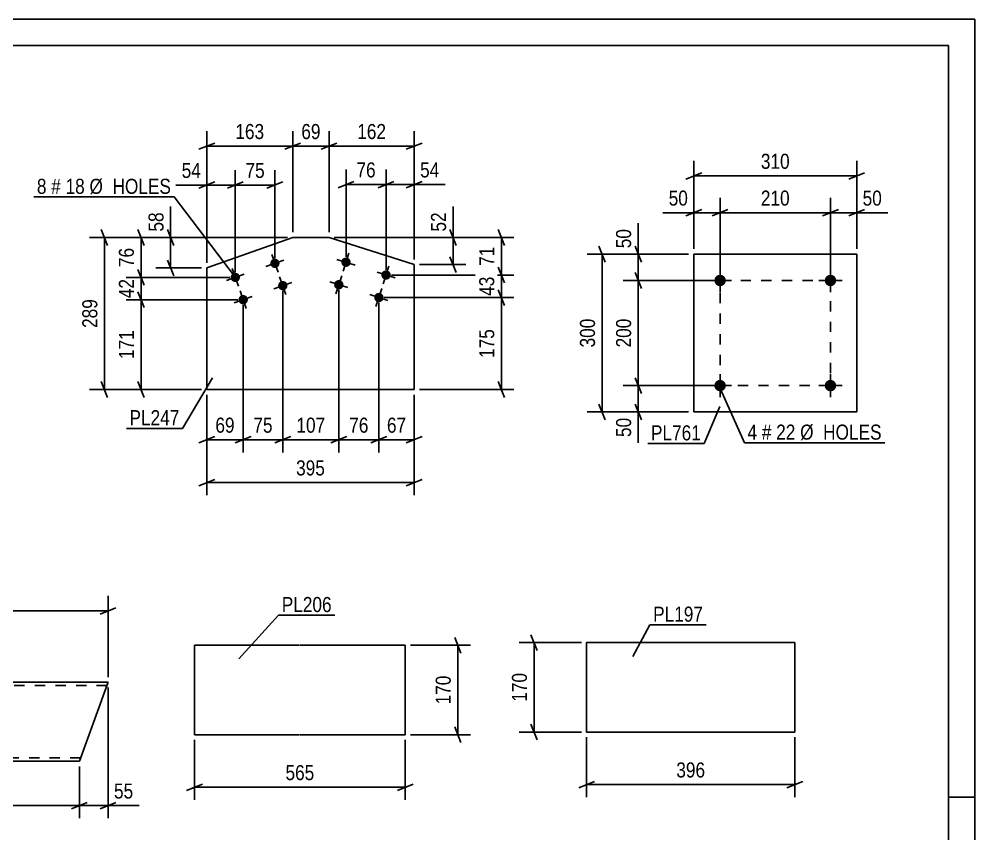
# Model space of a CAD drawing. Header units: millimetres. Extents: x 0 to 420, y 0 to 297.
# Drawn here: x 238.1 to 420, y 142 to 297 of the extents above; entities that cross this region are included whole.
import ezdxf

# ---------------------------------------------------------------- set-up
doc = ezdxf.new("R2010")
doc.units = ezdxf.units.MM
doc.linetypes.add('DXK_LINE_DOT2', pattern=[3.9198, 1.9599, -1.9599])
doc.styles.add('Arial Narrow', font='ARIALN.TTF', dxfattribs={"height": 0.2})

# ---------------------------------------------------------------- blocks, each defined once
blk = doc.blocks.new('Unknown-318897279-1115')
at = {"color": 5, "linetype": 'Continuous'}
for p, q in [((420, 297), (0, 297)), ((420, 0), (420, 297)), ((415, 292), (5, 292)), ((415, 5), (415, 292)), ((420, 149), (415, 149))]:
    blk.add_line(p, q, dxfattribs=at)
blk = doc.blocks.new('Part-318897279-10868 - 10867')
at = {"color": 2, "linetype": 'Continuous'}
for p, q in [((271.52, 177.87), (271.52, 160.87)), ((271.52, 177.87), (291.52, 177.87)), ((291.62, 177.87), (311.62, 177.87)), ((311.62, 177.87), (311.62, 160.87)), ((271.52, 160.87), (291.52, 160.87)), ((291.62, 160.87), (311.62, 160.87))]:
    blk.add_line(p, q, dxfattribs=at)
blk = doc.blocks.new('Part-318897279-14161 - 14160')
at = {"color": 2, "linetype": 'Continuous'}
for p, q in [((209.52, 170.84), (204.06, 155.84)), ((229.52, 170.84), (209.52, 170.84)), ((255.08, 170.84), (229.62, 170.84)), ((249.62, 155.84), (254.64, 169.64)), ((255.04, 170.75), (254.64, 169.64)), ((255.08, 170.84), (255.04, 170.75)), ((229.52, 155.84), (204.06, 155.84)), ((249.62, 155.84), (229.62, 155.84))]:
    blk.add_line(p, q, dxfattribs=at)
at = {"color": 7, "linetype": 'DXK_LINE_DOT2'}
for p, q in [((229.52, 170.24), (209.3, 170.24)), ((254.86, 170.24), (229.62, 170.24)), ((254.64, 169.64), (254.95, 170.49)), ((229.52, 156.44), (204.28, 156.44)), ((249.84, 156.44), (229.62, 156.44)), ((249.65, 155.93), (249.62, 155.84))]:
    blk.add_line(p, q, dxfattribs=at)
blk = doc.blocks.new('Part-318897279-10840 - 10839')
at = {"color": 2, "linetype": 'Continuous'}
for p, q in [((346.12, 178.38), (346.12, 161.38)), ((385.75, 178.38), (346.12, 178.38)), ((385.75, 161.38), (385.75, 178.38)), ((346.12, 161.38), (385.75, 161.38))]:
    blk.add_line(p, q, dxfattribs=at)
blk = doc.blocks.new('Part-318897279-10909 - 10908')
at = {"color": 2, "linetype": 'Continuous'}
for p, q in [((366.52, 252.28), (366.52, 222.28)), ((366.52, 252.28), (397.52, 252.28)), ((397.52, 252.28), (397.52, 222.28)), ((366.52, 222.28), (397.52, 222.28))]:
    blk.add_line(p, q, dxfattribs=at)
blk = doc.blocks.new('Bolt-318897279-10910 - 10908')
at = {"linetype": 'Continuous'}
for points in [[(372.62, 227.28, -1), (370.42, 227.28, -1)], [(393.62, 227.28, -1), (391.42, 227.28, -1)]]:
    blk.add_hatch(color=1, dxfattribs=at).paths.add_polyline_path(points)
at = {"color": 1, "linetype": 'Continuous'}
for p, q in [((371.52, 229.48), (371.52, 225.08)), ((392.52, 229.48), (392.52, 225.08)), ((369.32, 227.28), (373.72, 227.28)), ((390.32, 227.28), (394.72, 227.28))]:
    blk.add_line(p, q, dxfattribs=at)
blk = doc.blocks.new('Bolt-318897279-10911 - 10908')
at = {"linetype": 'Continuous'}
for points in [[(372.62, 247.28, -1), (370.42, 247.28, -1)], [(393.62, 247.28, -1), (391.42, 247.28, -1)]]:
    blk.add_hatch(color=1, dxfattribs=at).paths.add_polyline_path(points)
at = {"color": 1, "linetype": 'Continuous'}
for p, q in [((371.52, 249.48), (371.52, 245.08)), ((392.52, 249.48), (392.52, 245.08)), ((369.32, 247.28), (373.72, 247.28)), ((390.32, 247.28), (394.72, 247.28))]:
    blk.add_line(p, q, dxfattribs=at)
blk = doc.blocks.new('Part-318897279-10976 - 10975')
at = {"color": 2, "linetype": 'Continuous'}
for p, q in [((290.21, 255.46), (273.86, 249.66)), ((297.12, 255.46), (290.21, 255.46)), ((313.32, 250.29), (297.12, 255.46)), ((273.86, 249.66), (273.86, 226.54)), ((313.32, 226.54), (313.32, 250.29)), ((313.32, 226.54), (273.86, 226.54))]:
    blk.add_line(p, q, dxfattribs=at)
blk = doc.blocks.new('Bolt-318897279-10977 - 10975')
at = {"linetype": 'Continuous'}
for points in [[(301.2, 250.48, -1), (299.49, 251.03, -1)], [(308.82, 248.05, -1), (307.11, 248.59, -1)], [(299.83, 246.19, -1), (298.12, 246.74, -1)], [(307.46, 243.76, -1), (305.74, 244.31, -1)]]:
    blk.add_hatch(color=1, dxfattribs=at).paths.add_polyline_path(points)
at = {"color": 1, "linetype": 'Continuous'}
for p, q in [((298.63, 251.3), (302.06, 250.21)), ((300.89, 252.47), (299.8, 249.04)), ((308.51, 250.03), (307.42, 246.61)), ((299.52, 248.18), (298.43, 244.75)), ((306.25, 248.87), (309.68, 247.77)), ((297.26, 247.01), (300.69, 245.92)), ((307.15, 245.75), (306.05, 242.32)), ((304.88, 244.58), (308.31, 243.49))]:
    blk.add_line(p, q, dxfattribs=at)
blk = doc.blocks.new('Bolt-318897279-10978 - 10975')
at = {"linetype": 'Continuous'}
for points in [[(287.66, 250.84, -1), (285.97, 250.24, -1)], [(280.12, 248.16, -1), (278.43, 247.56, -1)], [(289.17, 246.6, -1), (287.47, 246, -1)], [(281.63, 243.92, -1), (279.93, 243.32, -1)]]:
    blk.add_hatch(color=1, dxfattribs=at).paths.add_polyline_path(points)
at = {"color": 1, "linetype": 'Continuous'}
for p, q in [((285.12, 249.94), (288.51, 251.14)), ((286.21, 252.23), (287.42, 248.84)), ((278.67, 249.56), (279.88, 246.17)), ((277.58, 247.26), (280.97, 248.46)), ((287.72, 247.99), (288.92, 244.6)), ((286.62, 245.69), (290.02, 246.9)), ((279.08, 243.02), (282.48, 244.22)), ((280.18, 245.32), (281.38, 241.93))]:
    blk.add_line(p, q, dxfattribs=at)
blk = doc.blocks.new('Rectangle-318897279-14166 - 10908')
at = {"color": 1, "linetype": 'DXK_LINE_DOT2'}
blk.add_lwpolyline([(371.52, 247.28), (392.52, 247.28), (392.52, 227.28), (371.52, 227.28), (371.52, 247.28)], close=True, dxfattribs=at)
blk = doc.blocks.new('StraightDimension-318897279-11180 - 10867')
at = {"color": 7, "linetype": 'Continuous'}
for p, q in [((271.52, 159.87), (271.52, 148.47)), ((311.62, 159.87), (311.62, 148.47)), ((273.02, 151.47), (270.02, 150.27)), ((310.12, 150.27), (313.12, 151.47)), ((271.52, 150.87), (311.62, 150.87))]:
    blk.add_line(p, q, dxfattribs=at)
at = {"color": 0}
blk.add_wipeout([(294.92, 151.62), (294.92, 155.82), (288.23, 155.82), (288.23, 151.62)], dxfattribs=at)
at = {"color": 3, "style": 'Arial Narrow'}
blk.add_text('565', height=2.863, dxfattribs=at).set_placement((288.83, 152.22))
blk = doc.blocks.new('StraightDimension-318897279-11176 - 10867')
at = {"color": 7, "linetype": 'Continuous'}
for p, q in [((322.22, 176.37), (321.02, 179.37)), ((312.62, 177.87), (324.02, 177.87)), ((321.62, 160.87), (321.62, 177.87)), ((321.02, 162.37), (322.22, 159.37)), ((312.62, 160.87), (324.02, 160.87))]:
    blk.add_line(p, q, dxfattribs=at)
at = {"color": 0}
blk.add_wipeout([(320.87, 172.71), (316.67, 172.71), (316.67, 166.03), (320.87, 166.03)], dxfattribs=at)
at = {"color": 3, "style": 'Arial Narrow'}
blk.add_text('170', height=2.863, rotation=90.0002, dxfattribs=at).set_placement((320.27, 166.63))
blk = doc.blocks.new('StraightDimension-318897279-14531 - 14160')
at = {"color": 7, "linetype": 'Continuous'}
for p, q in [((204.06, 156.84), (204.06, 187.28)), ((255.08, 171.84), (255.08, 187.28)), ((205.56, 185.03), (202.56, 183.83)), ((204.06, 184.43), (255.08, 184.43)), ((253.58, 183.83), (256.58, 185.03))]:
    blk.add_line(p, q, dxfattribs=at)
at = {"color": 0}
blk.add_wipeout([(233.82, 185.18), (233.82, 189.38), (225.31, 189.38), (225.31, 185.18)], dxfattribs=at)
at = {"color": 3, "style": 'Arial Narrow'}
blk.add_text('3221', height=2.863, dxfattribs=at).set_placement((225.91, 185.78))
blk = doc.blocks.new('StraightDimension-318897279-14542 - 14160')
at = {"color": 7, "linetype": 'Continuous'}
for p, q in [((255.08, 169.84), (255.08, 144.97)), ((249.62, 154.84), (249.62, 144.97)), ((248.12, 146.77), (251.12, 147.97)), ((249.62, 147.37), (255.08, 147.37)), ((256.58, 147.97), (253.58, 146.77))]:
    blk.add_line(p, q, dxfattribs=at)
at = {"color": 0}
blk.add_wipeout([(260.46, 148.12), (260.46, 152.32), (255.6, 152.32), (255.6, 148.12)], dxfattribs=at)
at = {"color": 7, "linetype": 'Continuous'}
blk.add_line((255.08, 147.37), (260.98, 147.37), dxfattribs=at)
blk.add_line((255.08, 147.37), (260.98, 147.37), dxfattribs=at)
at = {"color": 3, "style": 'Arial Narrow'}
blk.add_text('55', height=2.863, dxfattribs=at).set_placement((256.2, 148.72))
blk = doc.blocks.new('StraightDimension-318897279-14543 - 14160')
at = {"color": 7, "linetype": 'Continuous'}
for p, q in [((204.06, 154.84), (204.06, 144.97)), ((249.62, 154.84), (249.62, 144.97)), ((205.56, 147.97), (202.56, 146.77)), ((204.06, 147.37), (249.62, 147.37)), ((248.12, 146.77), (251.12, 147.97))]:
    blk.add_line(p, q, dxfattribs=at)
at = {"color": 0}
blk.add_wipeout([(231.09, 148.12), (231.09, 152.32), (222.58, 152.32), (222.58, 148.12)], dxfattribs=at)
at = {"color": 3, "style": 'Arial Narrow'}
blk.add_text('3166', height=2.863, dxfattribs=at).set_placement((223.18, 148.72))
blk = doc.blocks.new('StraightDimension-318897279-11160 - 10839')
at = {"color": 7, "linetype": 'Continuous'}
for p, q in [((345.12, 178.38), (333.27, 178.38)), ((336.72, 176.88), (335.52, 179.88)), ((336.12, 161.38), (336.12, 178.38)), ((335.52, 162.88), (336.72, 159.88)), ((345.12, 161.38), (333.27, 161.38))]:
    blk.add_line(p, q, dxfattribs=at)
at = {"color": 0}
blk.add_wipeout([(335.37, 173.22), (331.17, 173.22), (331.17, 166.54), (335.37, 166.54)], dxfattribs=at)
at = {"color": 3, "style": 'Arial Narrow'}
blk.add_text('170', height=2.863, rotation=90.0002, dxfattribs=at).set_placement((334.77, 167.14))
blk = doc.blocks.new('StraightDimension-318897279-11164 - 10839')
at = {"color": 7, "linetype": 'Continuous'}
for p, q in [((346.12, 160.38), (346.12, 148.98)), ((385.75, 160.38), (385.75, 148.98)), ((347.62, 151.98), (344.62, 150.78)), ((346.12, 151.38), (385.75, 151.38)), ((384.25, 150.78), (387.25, 151.98))]:
    blk.add_line(p, q, dxfattribs=at)
at = {"color": 0}
blk.add_wipeout([(369.28, 152.13), (369.28, 156.33), (362.59, 156.33), (362.59, 152.13)], dxfattribs=at)
at = {"color": 3, "style": 'Arial Narrow'}
blk.add_text('396', height=2.863, dxfattribs=at).set_placement((363.19, 152.73))
blk = doc.blocks.new('StraightDimension-318897279-11192 - 10908')
at = {"color": 7, "linetype": 'Continuous'}
for p, q in [((355.34, 253.78), (356.54, 250.78)), ((365.52, 252.28), (353.09, 252.28)), ((355.94, 247.28), (355.94, 252.28)), ((356.54, 245.78), (355.34, 248.78)), ((370.52, 247.28), (353.09, 247.28))]:
    blk.add_line(p, q, dxfattribs=at)
at = {"color": 0}
blk.add_wipeout([(355.19, 257.66), (350.99, 257.66), (350.99, 252.81), (355.19, 252.81)], dxfattribs=at)
at = {"color": 7, "linetype": 'Continuous'}
blk.add_line((355.94, 252.28), (355.94, 258.19), dxfattribs=at)
blk.add_line((355.94, 252.28), (355.94, 258.19), dxfattribs=at)
at = {"color": 3, "style": 'Arial Narrow'}
blk.add_text('50', height=2.863, rotation=90.0002, dxfattribs=at).set_placement((354.59, 253.41))
blk = doc.blocks.new('StraightDimension-318897279-11193 - 10908')
at = {"color": 7, "linetype": 'Continuous'}
for p, q in [((356.54, 245.78), (355.34, 248.78)), ((370.52, 247.28), (353.09, 247.28)), ((355.94, 227.28), (355.94, 247.28)), ((355.34, 228.78), (356.54, 225.78)), ((370.52, 227.28), (353.09, 227.28))]:
    blk.add_line(p, q, dxfattribs=at)
at = {"color": 0}
blk.add_wipeout([(355.19, 240.62), (350.99, 240.62), (350.99, 233.94), (355.19, 233.94)], dxfattribs=at)
at = {"color": 3, "style": 'Arial Narrow'}
blk.add_text('200', height=2.863, rotation=90.0002, dxfattribs=at).set_placement((354.59, 234.54))
blk = doc.blocks.new('StraightDimension-318897279-11194 - 10908')
at = {"color": 7, "linetype": 'Continuous'}
for p, q in [((355.34, 228.78), (356.54, 225.78)), ((370.52, 227.28), (353.09, 227.28)), ((355.94, 222.28), (355.94, 227.28)), ((356.54, 220.78), (355.34, 223.78)), ((365.52, 222.28), (353.09, 222.28))]:
    blk.add_line(p, q, dxfattribs=at)
at = {"color": 0}
blk.add_wipeout([(355.19, 221.76), (350.99, 221.76), (350.99, 216.9), (355.19, 216.9)], dxfattribs=at)
at = {"color": 7, "linetype": 'Continuous'}
blk.add_line((355.94, 222.28), (355.94, 216.37), dxfattribs=at)
blk.add_line((355.94, 222.28), (355.94, 216.37), dxfattribs=at)
at = {"color": 3, "style": 'Arial Narrow'}
blk.add_text('50', height=2.863, rotation=90.0002, dxfattribs=at).set_placement((354.59, 217.5))
blk = doc.blocks.new('StraightDimension-318897279-11204 - 10908')
at = {"color": 7, "linetype": 'Continuous'}
for p, q in [((349.67, 250.78), (348.47, 253.78)), ((365.52, 252.28), (346.22, 252.28)), ((349.07, 222.28), (349.07, 252.28)), ((348.47, 223.78), (349.67, 220.78)), ((365.52, 222.28), (346.22, 222.28))]:
    blk.add_line(p, q, dxfattribs=at)
at = {"color": 0}
blk.add_wipeout([(348.32, 240.62), (344.12, 240.62), (344.12, 233.94), (348.32, 233.94)], dxfattribs=at)
at = {"color": 3, "style": 'Arial Narrow'}
blk.add_text('300', height=2.863, rotation=90.0002, dxfattribs=at).set_placement((347.72, 234.54))
blk = doc.blocks.new('StraightDimension-318897279-11224 - 10908')
at = {"color": 7, "linetype": 'Continuous'}
for p, q in [((366.52, 253.28), (366.52, 270.02)), ((397.52, 253.28), (397.52, 270.02)), ((368.02, 267.77), (365.02, 266.57)), ((396.02, 266.57), (399.02, 267.77)), ((366.52, 267.17), (397.52, 267.17))]:
    blk.add_line(p, q, dxfattribs=at)
at = {"color": 0}
blk.add_wipeout([(385.36, 267.92), (385.36, 272.12), (378.68, 272.12), (378.68, 267.92)], dxfattribs=at)
at = {"color": 3, "style": 'Arial Narrow'}
blk.add_text('310', height=2.863, dxfattribs=at).set_placement((379.28, 268.52))
blk = doc.blocks.new('StraightDimension-318897279-13752 - 10908')
at = {"color": 7, "linetype": 'Continuous'}
for p, q in [((392.52, 248.28), (392.52, 263.02)), ((397.52, 253.28), (397.52, 263.02)), ((391.02, 259.57), (394.02, 260.77)), ((392.52, 260.17), (397.52, 260.17)), ((399.02, 260.77), (396.02, 259.57))]:
    blk.add_line(p, q, dxfattribs=at)
at = {"color": 0}
blk.add_wipeout([(402.9, 260.92), (402.9, 265.12), (398.04, 265.12), (398.04, 260.92)], dxfattribs=at)
at = {"color": 7, "linetype": 'Continuous'}
blk.add_line((397.52, 260.17), (403.42, 260.17), dxfattribs=at)
blk.add_line((397.52, 260.17), (403.42, 260.17), dxfattribs=at)
at = {"color": 3, "style": 'Arial Narrow'}
blk.add_text('50', height=2.863, dxfattribs=at).set_placement((398.64, 261.52))
blk = doc.blocks.new('StraightDimension-318897279-13753 - 10908')
at = {"color": 7, "linetype": 'Continuous'}
for p, q in [((371.52, 248.28), (371.52, 263.02)), ((392.52, 248.28), (392.52, 263.02)), ((373.02, 260.77), (370.02, 259.57)), ((371.52, 260.17), (392.52, 260.17)), ((391.02, 259.57), (394.02, 260.77))]:
    blk.add_line(p, q, dxfattribs=at)
at = {"color": 0}
blk.add_wipeout([(385.36, 260.92), (385.36, 265.12), (378.68, 265.12), (378.68, 260.92)], dxfattribs=at)
at = {"color": 3, "style": 'Arial Narrow'}
blk.add_text('210', height=2.863, dxfattribs=at).set_placement((379.28, 261.52))
blk = doc.blocks.new('StraightDimension-318897279-13754 - 10908')
at = {"color": 7, "linetype": 'Continuous'}
for p, q in [((366.52, 253.28), (366.52, 263.02)), ((371.52, 248.28), (371.52, 263.02)), ((365.02, 259.57), (368.02, 260.77)), ((366.52, 260.17), (371.52, 260.17)), ((373.02, 260.77), (370.02, 259.57))]:
    blk.add_line(p, q, dxfattribs=at)
at = {"color": 0}
blk.add_wipeout([(365.99, 260.92), (365.99, 265.12), (361.14, 265.12), (361.14, 260.92)], dxfattribs=at)
at = {"color": 7, "linetype": 'Continuous'}
blk.add_line((366.52, 260.17), (360.61, 260.17), dxfattribs=at)
blk.add_line((366.52, 260.17), (360.61, 260.17), dxfattribs=at)
at = {"color": 3, "style": 'Arial Narrow'}
blk.add_text('50', height=2.863, dxfattribs=at).set_placement((361.74, 261.52))
blk = doc.blocks.new('StraightDimension-318897279-13566 - 10975')
at = {"color": 7, "linetype": 'Continuous'}
for p, q in [((329.3, 256.96), (330.5, 253.96)), ((298.12, 255.46), (332.3, 255.46)), ((329.9, 248.32), (329.9, 255.46)), ((330.5, 246.82), (329.3, 249.82)), ((308.97, 248.32), (332.3, 248.32))]:
    blk.add_line(p, q, dxfattribs=at)
at = {"color": 0}
blk.add_wipeout([(329.15, 254.32), (324.95, 254.32), (324.95, 249.46), (329.15, 249.46)], dxfattribs=at)
at = {"color": 3, "style": 'Arial Narrow'}
blk.add_text('71', height=2.863, rotation=90.0002, dxfattribs=at).set_placement((328.55, 250.06))
blk = doc.blocks.new('StraightDimension-318897279-13507 - 10975')
at = {"color": 7, "linetype": 'Continuous'}
for p, q in [((260.74, 249.36), (261.94, 246.36)), ((278.27, 247.86), (258.49, 247.86)), ((261.34, 243.62), (261.34, 247.86)), ((261.94, 242.12), (260.74, 245.12)), ((279.78, 243.62), (258.49, 243.62))]:
    blk.add_line(p, q, dxfattribs=at)
at = {"color": 0}
blk.add_wipeout([(260.59, 248.17), (256.39, 248.17), (256.39, 243.31), (260.59, 243.31)], dxfattribs=at)
at = {"color": 3, "style": 'Arial Narrow'}
blk.add_text('42', height=2.863, rotation=90.0002, dxfattribs=at).set_placement((259.99, 243.91))
blk = doc.blocks.new('StraightDimension-318897279-11320 - 10975')
at = {"color": 7, "linetype": 'Continuous'}
for p, q in [((297.12, 256.46), (297.12, 275.68)), ((313.32, 251.29), (313.32, 275.68)), ((298.62, 273.43), (295.62, 272.23)), ((297.12, 272.83), (313.32, 272.83)), ((311.82, 272.23), (314.82, 273.43))]:
    blk.add_line(p, q, dxfattribs=at)
at = {"color": 0}
blk.add_wipeout([(308.56, 273.58), (308.56, 277.78), (301.88, 277.78), (301.88, 273.58)], dxfattribs=at)
at = {"color": 3, "style": 'Arial Narrow'}
blk.add_text('162', height=2.863, dxfattribs=at).set_placement((302.48, 274.18))
blk = doc.blocks.new('StraightDimension-318897279-13594 - 10975')
at = {"color": 7, "linetype": 'Continuous'}
for p, q in [((273.86, 250.66), (273.86, 268.29)), ((279.27, 248.86), (279.27, 268.29)), ((272.36, 264.84), (275.36, 266.04)), ((280.77, 266.04), (277.77, 264.84)), ((273.86, 265.44), (279.27, 265.44))]:
    blk.add_line(p, q, dxfattribs=at)
at = {"color": 0}
blk.add_wipeout([(273.34, 266.19), (273.34, 270.39), (268.48, 270.39), (268.48, 266.19)], dxfattribs=at)
at = {"color": 7, "linetype": 'Continuous'}
blk.add_line((273.86, 265.44), (267.96, 265.44), dxfattribs=at)
blk.add_line((273.86, 265.44), (267.96, 265.44), dxfattribs=at)
at = {"color": 3, "style": 'Arial Narrow'}
blk.add_text('54', height=2.863, dxfattribs=at).set_placement((269.08, 266.79))
blk = doc.blocks.new('StraightDimension-318897279-11321 - 10975')
at = {"color": 7, "linetype": 'Continuous'}
for p, q in [((290.21, 256.46), (290.21, 275.68)), ((297.12, 256.46), (297.12, 275.68)), ((288.71, 272.23), (291.71, 273.43)), ((290.21, 272.83), (297.12, 272.83)), ((298.62, 273.43), (295.62, 272.23))]:
    blk.add_line(p, q, dxfattribs=at)
at = {"color": 0}
blk.add_wipeout([(296.09, 273.58), (296.09, 277.78), (291.24, 277.78), (291.24, 273.58)], dxfattribs=at)
at = {"color": 3, "style": 'Arial Narrow'}
blk.add_text('69', height=2.863, dxfattribs=at).set_placement((291.84, 274.18))
blk = doc.blocks.new('StraightDimension-318897279-13593 - 10975')
at = {"color": 7, "linetype": 'Continuous'}
for p, q in [((279.27, 248.86), (279.27, 268.29)), ((286.81, 251.54), (286.81, 268.29)), ((277.77, 264.84), (280.77, 266.04)), ((288.31, 266.04), (285.31, 264.84)), ((279.27, 265.44), (286.81, 265.44))]:
    blk.add_line(p, q, dxfattribs=at)
at = {"color": 0}
blk.add_wipeout([(285.47, 266.19), (285.47, 270.39), (280.62, 270.39), (280.62, 266.19)], dxfattribs=at)
at = {"color": 3, "style": 'Arial Narrow'}
blk.add_text('75', height=2.863, dxfattribs=at).set_placement((281.22, 266.79))
blk = doc.blocks.new('StraightDimension-318897279-11322 - 10975')
at = {"color": 7, "linetype": 'Continuous'}
for p, q in [((273.86, 250.66), (273.86, 275.68)), ((290.21, 256.46), (290.21, 275.68)), ((275.36, 273.43), (272.36, 272.23)), ((273.86, 272.83), (290.21, 272.83)), ((288.71, 272.23), (291.71, 273.43))]:
    blk.add_line(p, q, dxfattribs=at)
at = {"color": 0}
blk.add_wipeout([(285.38, 273.58), (285.38, 277.78), (278.69, 277.78), (278.69, 273.58)], dxfattribs=at)
at = {"color": 3, "style": 'Arial Narrow'}
blk.add_text('163', height=2.863, dxfattribs=at).set_placement((279.29, 274.18))
blk = doc.blocks.new('StraightDimension-318897279-11328 - 10975')
at = {"color": 7, "linetype": 'Continuous'}
for p, q in [((273.86, 225.54), (273.86, 206.44)), ((313.32, 225.54), (313.32, 206.44)), ((275.36, 209.44), (272.36, 208.24)), ((311.82, 208.24), (314.82, 209.44)), ((273.86, 208.84), (313.32, 208.84))]:
    blk.add_line(p, q, dxfattribs=at)
at = {"color": 0}
blk.add_wipeout([(296.93, 209.59), (296.93, 213.79), (290.25, 213.79), (290.25, 209.59)], dxfattribs=at)
at = {"color": 3, "style": 'Arial Narrow'}
blk.add_text('395', height=2.863, dxfattribs=at).set_placement((290.85, 210.19))
blk = doc.blocks.new('StraightDimension-318897279-11332 - 10975')
at = {"color": 7, "linetype": 'Continuous'}
for p, q in [((266.38, 256.96), (267.58, 253.96)), ((289.21, 255.46), (264.13, 255.46)), ((266.98, 249.66), (266.98, 255.46)), ((267.58, 248.16), (266.38, 251.16)), ((272.86, 249.66), (264.13, 249.66))]:
    blk.add_line(p, q, dxfattribs=at)
at = {"color": 0}
blk.add_wipeout([(266.23, 260.84), (262.03, 260.84), (262.03, 255.98), (266.23, 255.98)], dxfattribs=at)
at = {"color": 7, "linetype": 'Continuous'}
blk.add_line((266.98, 255.46), (266.98, 261.36), dxfattribs=at)
blk.add_line((266.98, 255.46), (266.98, 261.36), dxfattribs=at)
at = {"color": 3, "style": 'Arial Narrow'}
blk.add_text('58', height=2.863, rotation=90.0002, dxfattribs=at).set_placement((265.63, 256.58))
blk = doc.blocks.new('StraightDimension-318897279-11336 - 10975')
at = {"color": 7, "linetype": 'Continuous'}
for p, q in [((320.13, 256.96), (321.33, 253.96)), ((298.12, 255.46), (323.13, 255.46)), ((320.73, 250.29), (320.73, 255.46)), ((321.33, 248.79), (320.13, 251.79)), ((314.32, 250.29), (323.13, 250.29))]:
    blk.add_line(p, q, dxfattribs=at)
at = {"color": 0}
blk.add_wipeout([(319.98, 260.84), (315.78, 260.84), (315.78, 255.98), (319.98, 255.98)], dxfattribs=at)
at = {"color": 7, "linetype": 'Continuous'}
blk.add_line((320.73, 255.46), (320.73, 261.36), dxfattribs=at)
blk.add_line((320.73, 255.46), (320.73, 261.36), dxfattribs=at)
at = {"color": 3, "style": 'Arial Narrow'}
blk.add_text('52', height=2.863, rotation=90.0002, dxfattribs=at).set_placement((319.38, 256.58))
blk = doc.blocks.new('StraightDimension-318897279-11416 - 10975')
at = {"color": 7, "linetype": 'Continuous'}
for p, q in [((254.98, 253.96), (253.78, 256.96)), ((289.21, 255.46), (251.53, 255.46)), ((254.38, 226.54), (254.38, 255.46)), ((253.78, 228.04), (254.98, 225.04)), ((272.86, 226.54), (251.53, 226.54))]:
    blk.add_line(p, q, dxfattribs=at)
at = {"color": 0}
blk.add_wipeout([(253.63, 244.34), (249.43, 244.34), (249.43, 237.65), (253.63, 237.65)], dxfattribs=at)
at = {"color": 3, "style": 'Arial Narrow'}
blk.add_text('289', height=2.863, rotation=90.0002, dxfattribs=at).set_placement((253.03, 238.25))
blk = doc.blocks.new('StraightDimension-318897279-13506 - 10975')
at = {"color": 7, "linetype": 'Continuous'}
for p, q in [((260.74, 256.96), (261.94, 253.96)), ((289.21, 255.46), (258.49, 255.46)), ((261.34, 247.86), (261.34, 255.46)), ((261.94, 246.36), (260.74, 249.36)), ((278.27, 247.86), (258.49, 247.86))]:
    blk.add_line(p, q, dxfattribs=at)
at = {"color": 0}
blk.add_wipeout([(260.59, 254.09), (256.39, 254.09), (256.39, 249.23), (260.59, 249.23)], dxfattribs=at)
at = {"color": 3, "style": 'Arial Narrow'}
blk.add_text('76', height=2.863, rotation=90.0002, dxfattribs=at).set_placement((259.99, 249.83))
blk = doc.blocks.new('StraightDimension-318897279-13508 - 10975')
at = {"color": 7, "linetype": 'Continuous'}
for p, q in [((261.94, 242.12), (260.74, 245.12)), ((279.78, 243.62), (258.49, 243.62)), ((261.34, 226.54), (261.34, 243.62)), ((260.74, 228.04), (261.94, 225.04)), ((272.86, 226.54), (258.49, 226.54))]:
    blk.add_line(p, q, dxfattribs=at)
at = {"color": 0}
blk.add_wipeout([(260.59, 238.42), (256.39, 238.42), (256.39, 231.74), (260.59, 231.74)], dxfattribs=at)
at = {"color": 3, "style": 'Arial Narrow'}
blk.add_text('171', height=2.863, rotation=90.0002, dxfattribs=at).set_placement((259.99, 232.34))
blk = doc.blocks.new('StraightDimension-318897279-13529 - 10975')
at = {"color": 7, "linetype": 'Continuous'}
for p, q in [((306.6, 243.03), (306.6, 214.57)), ((313.32, 225.54), (313.32, 214.57)), ((305.1, 216.37), (308.1, 217.57)), ((306.6, 216.97), (313.32, 216.97)), ((314.82, 217.57), (311.82, 216.37))]:
    blk.add_line(p, q, dxfattribs=at)
at = {"color": 0}
blk.add_wipeout([(312.39, 217.72), (312.39, 221.92), (307.53, 221.92), (307.53, 217.72)], dxfattribs=at)
at = {"color": 3, "style": 'Arial Narrow'}
blk.add_text('67', height=2.863, dxfattribs=at).set_placement((308.13, 218.32))
blk = doc.blocks.new('StraightDimension-318897279-13530 - 10975')
at = {"color": 7, "linetype": 'Continuous'}
for p, q in [((298.98, 245.47), (298.98, 214.57)), ((306.6, 243.03), (306.6, 214.57)), ((297.48, 216.37), (300.48, 217.57)), ((298.98, 216.97), (306.6, 216.97)), ((308.1, 217.57), (305.1, 216.37))]:
    blk.add_line(p, q, dxfattribs=at)
at = {"color": 0}
blk.add_wipeout([(305.22, 217.72), (305.22, 221.92), (300.36, 221.92), (300.36, 217.72)], dxfattribs=at)
at = {"color": 3, "style": 'Arial Narrow'}
blk.add_text('76', height=2.863, dxfattribs=at).set_placement((300.96, 218.32))
blk = doc.blocks.new('StraightDimension-318897279-13531 - 10975')
at = {"color": 7, "linetype": 'Continuous'}
for p, q in [((288.32, 245.3), (288.32, 214.57)), ((298.98, 245.47), (298.98, 214.57)), ((286.82, 216.37), (289.82, 217.57)), ((288.32, 216.97), (298.98, 216.97)), ((300.48, 217.57), (297.48, 216.37))]:
    blk.add_line(p, q, dxfattribs=at)
at = {"color": 0}
blk.add_wipeout([(296.99, 217.72), (296.99, 221.92), (290.31, 221.92), (290.31, 217.72)], dxfattribs=at)
at = {"color": 3, "style": 'Arial Narrow'}
blk.add_text('107', height=2.863, dxfattribs=at).set_placement((290.91, 218.32))
blk = doc.blocks.new('StraightDimension-318897279-13532 - 10975')
at = {"color": 7, "linetype": 'Continuous'}
for p, q in [((288.32, 245.3), (288.32, 214.57)), ((280.78, 242.62), (280.78, 214.57)), ((279.28, 216.37), (282.28, 217.57)), ((280.78, 216.97), (288.32, 216.97)), ((289.82, 217.57), (286.82, 216.37))]:
    blk.add_line(p, q, dxfattribs=at)
at = {"color": 0}
blk.add_wipeout([(286.98, 217.72), (286.98, 221.92), (282.12, 221.92), (282.12, 217.72)], dxfattribs=at)
at = {"color": 3, "style": 'Arial Narrow'}
blk.add_text('75', height=2.863, dxfattribs=at).set_placement((282.72, 218.32))
blk = doc.blocks.new('StraightDimension-318897279-13590 - 10975')
at = {"color": 7, "linetype": 'Continuous'}
for p, q in [((307.97, 249.32), (307.97, 268.38)), ((313.32, 251.29), (313.32, 268.38)), ((306.47, 264.93), (309.47, 266.13)), ((307.97, 265.53), (313.32, 265.53)), ((314.82, 266.13), (311.82, 264.93))]:
    blk.add_line(p, q, dxfattribs=at)
at = {"color": 0}
blk.add_wipeout([(318.7, 266.28), (318.7, 270.48), (313.84, 270.48), (313.84, 266.28)], dxfattribs=at)
at = {"color": 7, "linetype": 'Continuous'}
blk.add_line((313.32, 265.53), (319.22, 265.53), dxfattribs=at)
blk.add_line((313.32, 265.53), (319.22, 265.53), dxfattribs=at)
at = {"color": 3, "style": 'Arial Narrow'}
blk.add_text('54', height=2.863, dxfattribs=at).set_placement((314.44, 266.88))
blk = doc.blocks.new('StraightDimension-318897279-13533 - 10975')
at = {"color": 7, "linetype": 'Continuous'}
for p, q in [((280.78, 242.62), (280.78, 214.57)), ((273.86, 225.54), (273.86, 214.57)), ((272.36, 216.37), (275.36, 217.57)), ((273.86, 216.97), (280.78, 216.97)), ((282.28, 217.57), (279.28, 216.37))]:
    blk.add_line(p, q, dxfattribs=at)
at = {"color": 0}
blk.add_wipeout([(279.75, 217.72), (279.75, 221.92), (274.89, 221.92), (274.89, 217.72)], dxfattribs=at)
at = {"color": 3, "style": 'Arial Narrow'}
blk.add_text('69', height=2.863, dxfattribs=at).set_placement((275.49, 218.32))
blk = doc.blocks.new('StraightDimension-318897279-13567 - 10975')
at = {"color": 7, "linetype": 'Continuous'}
for p, q in [((329.3, 249.82), (330.5, 246.82)), ((308.97, 248.32), (332.3, 248.32)), ((329.9, 244.03), (329.9, 248.32)), ((330.5, 242.53), (329.3, 245.53)), ((307.6, 244.03), (332.3, 244.03))]:
    blk.add_line(p, q, dxfattribs=at)
at = {"color": 0}
blk.add_wipeout([(329.15, 248.6), (324.95, 248.6), (324.95, 243.75), (329.15, 243.75)], dxfattribs=at)
at = {"color": 3, "style": 'Arial Narrow'}
blk.add_text('43', height=2.863, rotation=90.0002, dxfattribs=at).set_placement((328.55, 244.35))
blk = doc.blocks.new('StraightDimension-318897279-13568 - 10975')
at = {"color": 7, "linetype": 'Continuous'}
for p, q in [((330.5, 242.53), (329.3, 245.53)), ((307.6, 244.03), (332.3, 244.03)), ((329.9, 226.54), (329.9, 244.03)), ((329.3, 228.04), (330.5, 225.04)), ((314.32, 226.54), (332.3, 226.54))]:
    blk.add_line(p, q, dxfattribs=at)
at = {"color": 0}
blk.add_wipeout([(329.15, 238.63), (324.95, 238.63), (324.95, 231.94), (329.15, 231.94)], dxfattribs=at)
at = {"color": 3, "style": 'Arial Narrow'}
blk.add_text('175', height=2.863, rotation=90.0002, dxfattribs=at).set_placement((328.55, 232.54))
blk = doc.blocks.new('StraightDimension-318897279-13591 - 10975')
at = {"color": 7, "linetype": 'Continuous'}
for p, q in [((300.35, 251.75), (300.35, 268.38)), ((307.97, 249.32), (307.97, 268.38)), ((298.85, 264.93), (301.85, 266.13)), ((300.35, 265.53), (307.97, 265.53)), ((309.47, 266.13), (306.47, 264.93))]:
    blk.add_line(p, q, dxfattribs=at)
at = {"color": 0}
blk.add_wipeout([(306.58, 266.28), (306.58, 270.48), (301.73, 270.48), (301.73, 266.28)], dxfattribs=at)
at = {"color": 3, "style": 'Arial Narrow'}
blk.add_text('76', height=2.863, dxfattribs=at).set_placement((302.33, 266.88))
blk = doc.blocks.new('Mark-318897279-11610 - 10867')
at = {"color": 0}
blk.add_wipeout([(297.62, 184.2), (297.62, 187.2), (288.12, 187.2), (288.12, 184.2)], dxfattribs=at)
blk.add_wipeout([(297.62, 184.2), (297.62, 187.2), (288.12, 187.2), (288.12, 184.2)], dxfattribs=at)
at = {"color": 30, "linetype": 'Continuous'}
for p, q in [((279.96, 175.3), (287.52, 183.6)), ((287.52, 183.6), (298.22, 183.6))]:
    blk.add_line(p, q, dxfattribs=at)
at = {"color": 3, "style": 'Arial Narrow'}
blk.add_text('PL206', height=2.863, dxfattribs=at).set_placement((288.12, 184.2))
blk = doc.blocks.new('Mark-318897279-11604 - 10839')
at = {"color": 0}
blk.add_wipeout([(368.28, 182.37), (368.28, 185.37), (358.78, 185.37), (358.78, 182.37)], dxfattribs=at)
blk.add_wipeout([(368.28, 182.37), (368.28, 185.37), (358.78, 185.37), (358.78, 182.37)], dxfattribs=at)
at = {"color": 30, "linetype": 'Continuous'}
for p, q in [((354.94, 175.75), (358.18, 181.77)), ((358.18, 181.77), (368.88, 181.77))]:
    blk.add_line(p, q, dxfattribs=at)
at = {"color": 3, "style": 'Arial Narrow'}
blk.add_text('PL197', height=2.863, dxfattribs=at).set_placement((358.78, 182.37))
blk = doc.blocks.new('Mark-318897279-11619 - 10908')
at = {"color": 0}
blk.add_wipeout([(367.88, 216.86), (367.88, 219.86), (358.37, 219.86), (358.37, 216.86)], dxfattribs=at)
blk.add_wipeout([(367.88, 216.86), (367.88, 219.86), (358.37, 219.86), (358.37, 216.86)], dxfattribs=at)
at = {"color": 30, "linetype": 'Continuous'}
for p in [(371.48, 223.3), (357.77, 216.26)]:
    blk.add_line(p, (368.48, 216.26), dxfattribs=at)
at = {"color": 3, "style": 'Arial Narrow'}
blk.add_text('PL761', height=2.863, dxfattribs=at).set_placement((358.37, 216.86))
blk = doc.blocks.new('MarkSet-318897279-13668 - 10908')
at = {"color": 0}
blk.add_wipeout([(378.56, 217), (378.56, 220), (376.74, 220), (376.74, 217)], dxfattribs=at)
blk.add_wipeout([(378.56, 217), (378.56, 220), (376.74, 220), (376.74, 217)], dxfattribs=at)
at = {"color": 7, "linetype": 'Continuous'}
blk.add_line((371.32, 227.2), (376.14, 216.4), dxfattribs=at)
at = {"color": 3, "style": 'Arial Narrow'}
blk.add_text('4', height=2.86, dxfattribs=at).set_placement((376.74, 217))
at = {"color": 0}
blk.add_wipeout([(381.29, 217), (381.29, 220), (379.46, 220), (379.46, 217)], dxfattribs=at)
blk.add_wipeout([(381.29, 217), (381.29, 220), (379.46, 220), (379.46, 217)], dxfattribs=at)
at = {"color": 3, "style": 'Arial Narrow'}
blk.add_text('#', height=2.86, dxfattribs=at).set_placement((379.46, 217))
at = {"color": 0}
blk.add_wipeout([(385.85, 217), (385.85, 220), (382.19, 220), (382.19, 217)], dxfattribs=at)
blk.add_wipeout([(385.85, 217), (385.85, 220), (382.19, 220), (382.19, 217)], dxfattribs=at)
at = {"color": 3, "style": 'Arial Narrow'}
blk.add_text('22', height=2.863, dxfattribs=at).set_placement((382.19, 217))
at = {"color": 0}
blk.add_wipeout([(402.28, 217), (402.28, 220), (386.75, 220), (386.75, 217)], dxfattribs=at)
blk.add_wipeout([(402.28, 217), (402.28, 220), (386.75, 220), (386.75, 217)], dxfattribs=at)
at = {"color": 7, "linetype": 'Continuous'}
blk.add_line((376.14, 216.4), (402.88, 216.4), dxfattribs=at)
at = {"color": 3, "style": 'Arial Narrow'}
blk.add_text('Ø  HOLES', height=2.863, dxfattribs=at).set_placement((386.75, 217))
blk = doc.blocks.new('Mark-318897279-11632 - 10975')
at = {"color": 0}
blk.add_wipeout([(268.65, 219.75), (268.65, 222.75), (259.15, 222.75), (259.15, 219.75)], dxfattribs=at)
blk.add_wipeout([(268.65, 219.75), (268.65, 222.75), (259.15, 222.75), (259.15, 219.75)], dxfattribs=at)
at = {"color": 30, "linetype": 'Continuous'}
for p in [(274.92, 228.74), (258.55, 219.15)]:
    blk.add_line(p, (269.25, 219.15), dxfattribs=at)
at = {"color": 3, "style": 'Arial Narrow'}
blk.add_text('PL247', height=2.863, dxfattribs=at).set_placement((259.15, 219.75))
blk = doc.blocks.new('MarkSet-318897279-13493 - 10975')
at = {"color": 0}
blk.add_wipeout([(243.35, 263.76), (243.35, 266.76), (241.53, 266.76), (241.53, 263.76)], dxfattribs=at)
blk.add_wipeout([(243.35, 263.76), (243.35, 266.76), (241.53, 266.76), (241.53, 263.76)], dxfattribs=at)
at = {"color": 3, "style": 'Arial Narrow'}
blk.add_text('8', height=2.86, dxfattribs=at).set_placement((241.53, 263.76))
at = {"color": 0}
blk.add_wipeout([(246.08, 263.76), (246.08, 266.76), (244.25, 266.76), (244.25, 263.76)], dxfattribs=at)
blk.add_wipeout([(246.08, 263.76), (246.08, 266.76), (244.25, 266.76), (244.25, 263.76)], dxfattribs=at)
at = {"color": 3, "style": 'Arial Narrow'}
blk.add_text('#', height=2.86, dxfattribs=at).set_placement((244.25, 263.76))
at = {"color": 0}
blk.add_wipeout([(250.64, 263.76), (250.64, 266.76), (246.98, 266.76), (246.98, 263.76)], dxfattribs=at)
blk.add_wipeout([(250.64, 263.76), (250.64, 266.76), (246.98, 266.76), (246.98, 263.76)], dxfattribs=at)
at = {"color": 3, "style": 'Arial Narrow'}
blk.add_text('18', height=2.863, dxfattribs=at).set_placement((246.98, 263.76))
at = {"color": 0}
blk.add_wipeout([(267.07, 263.76), (267.07, 266.76), (251.54, 266.76), (251.54, 263.76)], dxfattribs=at)
blk.add_wipeout([(267.07, 263.76), (267.07, 266.76), (251.54, 266.76), (251.54, 263.76)], dxfattribs=at)
at = {"color": 7, "linetype": 'Continuous'}
for p in [(240.93, 263.16), (279.29, 247.86)]:
    blk.add_line(p, (267.67, 263.16), dxfattribs=at)
at = {"color": 3, "style": 'Arial Narrow'}
blk.add_text('Ø  HOLES', height=2.863, dxfattribs=at).set_placement((251.54, 263.76))

msp = doc.modelspace()

# ---------------------------------------------------------------- block references
for name in ['Unknown-318897279-1115', 'Part-318897279-10976 - 10975', 'Bolt-318897279-10978 - 10975', 'Bolt-318897279-10977 - 10975', 'Part-318897279-10909 - 10908', 'Bolt-318897279-10911 - 10908', 'Rectangle-318897279-14166 - 10908', 'Bolt-318897279-10910 - 10908', 'Part-318897279-10840 - 10839', 'Part-318897279-10868 - 10867', 'Part-318897279-14161 - 14160']:
    msp.add_blockref(name, (0, 0))

# ---------------------------------------------------------------- next in the draw order: block references
for name in ['StraightDimension-318897279-13566 - 10975', 'StraightDimension-318897279-11192 - 10908', 'StraightDimension-318897279-13507 - 10975', 'StraightDimension-318897279-11328 - 10975', 'StraightDimension-318897279-14531 - 14160', 'Mark-318897279-11610 - 10867', 'Mark-318897279-11604 - 10839', 'StraightDimension-318897279-11160 - 10839', 'StraightDimension-318897279-11180 - 10867']:
    msp.add_blockref(name, (0, 0))

# ---------------------------------------------------------------- next in the draw order: block references
for name in ['StraightDimension-318897279-11320 - 10975', 'StraightDimension-318897279-13594 - 10975', 'StraightDimension-318897279-11193 - 10908', 'StraightDimension-318897279-13529 - 10975', 'StraightDimension-318897279-11176 - 10867', 'StraightDimension-318897279-14542 - 14160', 'StraightDimension-318897279-11164 - 10839']:
    msp.add_blockref(name, (0, 0))

# ---------------------------------------------------------------- next in the draw order: block references
for name in ['StraightDimension-318897279-11321 - 10975', 'StraightDimension-318897279-13530 - 10975', 'StraightDimension-318897279-11194 - 10908', 'StraightDimension-318897279-14543 - 14160']:
    msp.add_blockref(name, (0, 0))

# ---------------------------------------------------------------- next in the draw order: block references
for name in ['StraightDimension-318897279-13593 - 10975', 'StraightDimension-318897279-11336 - 10975', 'StraightDimension-318897279-11204 - 10908']:
    msp.add_blockref(name, (0, 0))

# ---------------------------------------------------------------- next in the draw order: block references
for name in ['StraightDimension-318897279-11322 - 10975', 'StraightDimension-318897279-11224 - 10908', 'StraightDimension-318897279-13590 - 10975', 'Mark-318897279-11619 - 10908']:
    msp.add_blockref(name, (0, 0))

# ---------------------------------------------------------------- next in the draw order: block references
for name in ['StraightDimension-318897279-13752 - 10908', 'StraightDimension-318897279-11332 - 10975', 'StraightDimension-318897279-13567 - 10975', 'MarkSet-318897279-13668 - 10908']:
    msp.add_blockref(name, (0, 0))

# ---------------------------------------------------------------- next in the draw order: block references
for name in ['StraightDimension-318897279-13591 - 10975', 'StraightDimension-318897279-13753 - 10908', 'StraightDimension-318897279-11416 - 10975', 'StraightDimension-318897279-13568 - 10975']:
    msp.add_blockref(name, (0, 0))

# ---------------------------------------------------------------- next in the draw order: block references
for name in ['StraightDimension-318897279-13754 - 10908', 'StraightDimension-318897279-13506 - 10975', 'StraightDimension-318897279-13508 - 10975']:
    msp.add_blockref(name, (0, 0))

# ---------------------------------------------------------------- next in the draw order: block references
for name in ['MarkSet-318897279-13493 - 10975', 'StraightDimension-318897279-13531 - 10975']:
    msp.add_blockref(name, (0, 0))

# ---------------------------------------------------------------- next in the draw order: block references
msp.add_blockref('StraightDimension-318897279-13532 - 10975', (0, 0))

# ---------------------------------------------------------------- next in the draw order: block references
msp.add_blockref('StraightDimension-318897279-13533 - 10975', (0, 0))

# ---------------------------------------------------------------- next in the draw order: block references
msp.add_blockref('Mark-318897279-11632 - 10975', (0, 0))

doc.saveas('drawing.dxf')
